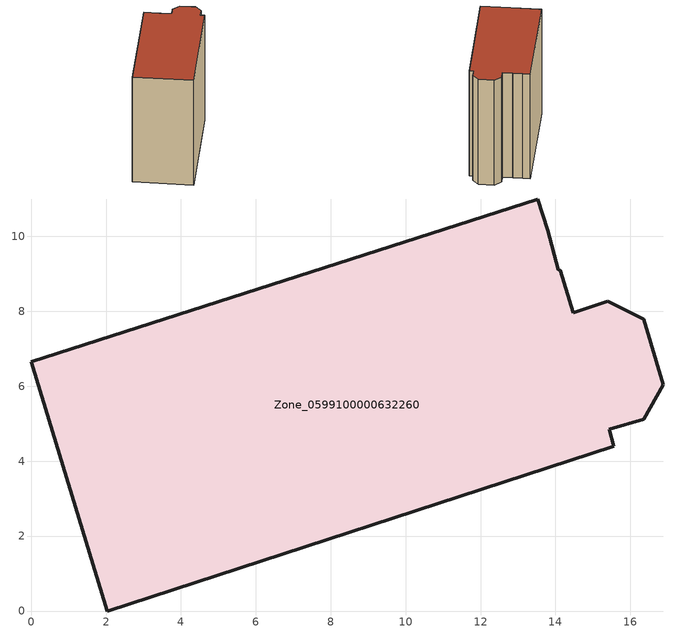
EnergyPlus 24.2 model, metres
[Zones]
Zone_0599100000632260
 floor ground (C_G): 13.79,10.16 14.07,9.11 14.13,9.09 14.48,7.96 15.4,8.27 16.36,7.79 16.88,6.04 16.35,5.12 15.43,4.85 15.56,4.4 2.04,0 0,6.65 13.53,11 z0
 wall outside (C_F): 2.04,0 15.56,4.4 15.43,4.85 16.35,5.12 16.88,6.04 16.36,7.79 15.4,8.27 14.48,7.96 14.13,9.09 14.07,9.11 13.79,10.16 13.53,11 0,6.65 2.04,0 z0:13.81
 roof outside (C_R): 14.07,9.11 13.79,10.16 13.53,11 0,6.65 2.04,0 15.56,4.4 15.43,4.85 16.35,5.12 16.88,6.04 16.36,7.79 15.4,8.27 14.48,7.96 14.13,9.09 z13.81
[BUILDING]
Pand.0599100000632260: North Axis=0; Terrain=City; Loads Convergence Tolerance Value=0.04; Temperature Convergence Tolerance Value=0.4; Solar Distribution=FullExterior; Maximum Number of Warmup Days=25; Minimum Number of Warmup Days=1
[Site:Location]
Rotterdam.The.Hague.AP_ZH_NLD Design_Conditions: Latitude=51.96; Longitude=4.45; Time Zone=1; Elevation=-4.5
[SITE:GROUNDTEMPERATURE:BUILDINGSURFACE]
18, 18, 18, 18, 18, 18, 18, 18, 18, 18, 18, 18
[MATERIAL] Thermal Absorptance=0.9; Solar Absorptance=0.7; Visible Absorptance=0.7
Name | Roughness | Thickness | Conductivity | Density | Specific Heat
G.TI.1946 | MediumSmooth | 0.15 | 1 | 540 | 1210
F.TI.1946 | Rough | 0.3 | 0.857143 | 1920 | 840
R.TI.1946 | MediumRough | 0.2 | 0.1 | 1500 | 1000
[CONSTRUCTION]
C_G: G.TI.1946
C_F: F.TI.1946
C_R: R.TI.1946
[ZONE]
Zone_0599100000632260: Type=1; Multiplier=1; Ceiling Height=Autocalculate; Volume=Autocalculate; Floor Area=autocalculate; Part of Total Floor Area=Yes
[ZONEINFILTRATION:DESIGNFLOWRATE]
Infil_Zone_0599100000632260: Zone or ZoneList or Space or SpaceList=Zone_0599100000632260; Schedule=AlwaysOn; Design Flow Rate Calculation Method=Flow/Area; Flow Rate per Floor Area=0.003; Constant Term Coefficient=1; Temperature Term Coefficient=0; Velocity Term Coefficient=0; Velocity Squared Term Coefficient=0
[HVACTEMPLATE:ZONE:IDEALLOADSAIRSYSTEM]
Zone_0599100000632260: Maximum Heating Supply Air Temperature=50; Minimum Cooling Supply Air Temperature=13; Maximum Heating Supply Air Humidity Ratio=0.0156; Minimum Cooling Supply Air Humidity Ratio=0.0077; Heating Limit=NoLimit; Cooling Limit=NoLimit; Dehumidification Control Type=ConstantSensibleHeatRatio; Cooling Sensible Heat Ratio=0.7; Dehumidification Setpoint=60; Humidification Control Type=None; Humidification Setpoint=30; Outdoor Air Method=None; Outdoor Air Flow Rate per Person=0.00944; Outdoor Air Flow Rate per Zone Floor Area=0; Outdoor Air Flow Rate per Zone=0; Demand Controlled Ventilation Type=None; Outdoor Air Economizer Type=NoEconomizer; Heat Recovery Type=None; Sensible Heat Recovery Effectiveness=0.7; Latent Heat Recovery Effectiveness=0.65
[ZONECONTROL:THERMOSTAT]
ThermostatControl_Zone_0599100000632260: Zone or ZoneList=Zone_0599100000632260; Control Type Schedule=DualSetpointControlType; Control 1=Thermostat_Zone_0599100000632260; Temperature Difference Between Cutout And Setpoint=0
[THERMOSTATSETPOINT:DUALSETPOINT]
Thermostat_Zone_0599100000632260: Heating Setpoint Temperature Schedule=HeatingSetpoint_Zone_0599100000632260; Cooling Setpoint Temperature Schedule=CoolingSetpoint_Zone_0599100000632260
[SCHEDULE:COMPACT]
HeatingSetpoint_Zone_0599100000632260: Through: 12/31, For: AllDays, Until: 24:00, 21
CoolingSetpoint_Zone_0599100000632260: Through: 12/31, For: AllDays, Until: 24:00, 24
DualSetpointControlType: Through: 12/31, For: AllDays, Until: 24:00, 4
AlwaysOn: Through: 12/31, For: AllDays, Until: 24:00, 1
